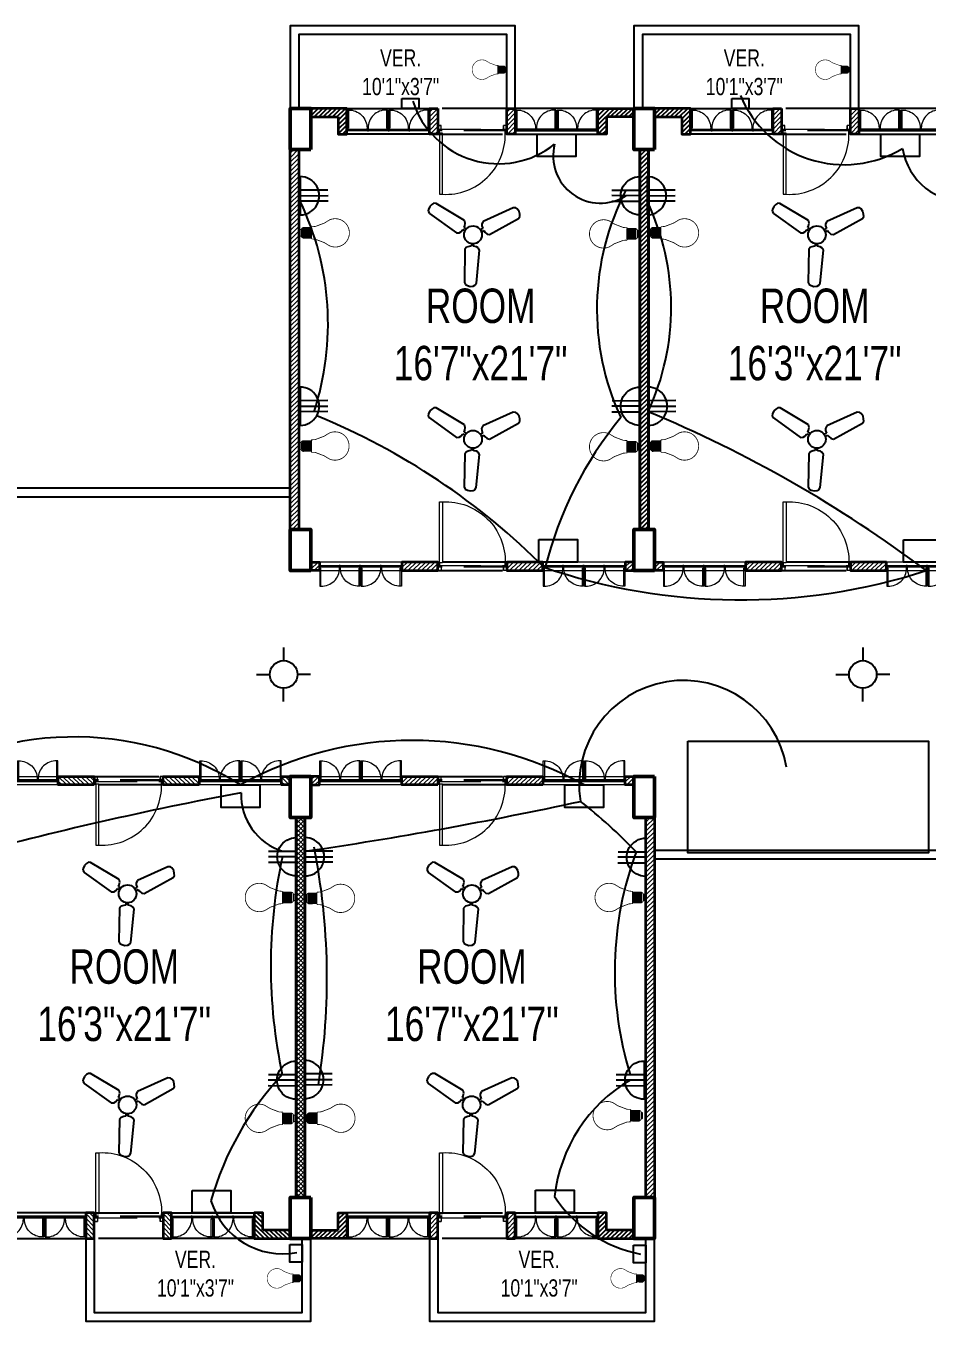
# Model space of a CAD drawing. Extents: x 9 to 3908, y 55 to 2108.
# Drawn here: x 1594 to 2119, y 327 to 1081 of the extents above; entities that cross this region are included whole.
import ezdxf

# ---------------------------------------------------------------- set-up
doc = ezdxf.new("R2010")
doc.units = 0
doc.header["$LTSCALE"] = 10
doc.linetypes.add('DASHED2', pattern=[0.375, 0.25, -0.125])
for name, color, linetype, lineweight in [('A-TEXT', 7, 'Continuous', 5), ('ar-DOOR-WOOD', 44, 'Continuous', 0), ('Main Wall', 250, 'Continuous', 13), ('WALL_SEC_', 170, 'Continuous', 25)]:
    doc.layers.add(name, color=color, linetype=linetype, lineweight=lineweight)
doc.layers.add('conduit', color=160, linetype='Continuous')
doc.layers.add('e conduit sdb to swicth', color=160, linetype='Continuous')
doc.layers.add('hatch brick', color=32, linetype='Continuous', lineweight=0, transparency=0.4)
doc.styles.add('SIMPLE', font='romantic.ttf')
pattern_1 = [(45, (0, 0), (-1.3258252147, 1.3258252147), [])]
pattern_2 = [(45, (-53844.1407, -18314.9633), (-1.325825215, 1.325825215), [])]
pattern_3 = [(45, (-1496542.002, -132201.2452), (-1.3258252147, 1.3258252147), [])]

# ---------------------------------------------------------------- blocks, each defined once
blk = doc.blocks.new('DOOR_45')
at = {"layer": 'ar-DOOR-WOOD'}
for p, q in [((-11008.75, 15426.44), (-11008.75, 15424.44)), ((-10968.75, 15426.44), (-11008.75, 15426.44)), ((-10968.75, 15427.44), (-10963.75, 15427.44)), ((-10968.75, 15427.44), (-10968.75, 15426.44)), ((-10968.75, 15424.44), (-10968.75, 15426.44)), ((-10968.75, 15426.44), (-10966.75, 15426.44)), ((-10966.75, 15426.44), (-10966.75, 15425.44)), ((-10966.75, 15425.44), (-10963.75, 15425.44)), ((-10963.75, 15427.44), (-10963.75, 15425.44)), ((-11008.75, 15424.44), (-10968.75, 15424.44)), ((-10968.75, 15382.44), (-10968.75, 15383.44)), ((-10968.75, 15383.44), (-10966.75, 15383.44)), ((-10968.75, 15382.44), (-10963.75, 15382.44)), ((-10966.75, 15384.44), (-10963.75, 15384.44)), ((-10966.75, 15383.44), (-10966.75, 15384.44)), ((-10963.75, 15382.44), (-10963.75, 15384.44))]:
    blk.add_line(p, q, dxfattribs=at)
for points in [[(-10968.75, 15426.44), (-11008.75, 15426.44), (-11008.75, 15424.44), (-10968.75, 15424.44)], [(-10963.75, 15427.44), (-10968.75, 15427.44), (-10968.75, 15426.44), (-10966.75, 15426.44), (-10966.75, 15425.44), (-10963.75, 15425.44)], [(-10968.75, 15383.44), (-10968.75, 15382.44), (-10963.75, 15382.44), (-10963.75, 15384.44), (-10966.75, 15384.44), (-10966.75, 15383.44)]]:
    blk.add_lwpolyline(points, close=True, dxfattribs=at)
blk.add_arc((-10969.89, 15422.35), 38.92, 176.90834, 271.67702, dxfattribs=at)
blk = doc.blocks.new('DOOR_40')
at = {"layer": 'ar-DOOR-WOOD'}
for p, q in [((-11029.1, 15421.4), (-11064.1, 15421.4)), ((-11064.1, 15421.4), (-11064.1, 15419.4)), ((-11064.1, 15419.4), (-11029.1, 15419.4)), ((-11029.1, 15422.4), (-11024.1, 15422.4)), ((-11029.1, 15422.4), (-11029.1, 15421.4)), ((-11029.1, 15419.4), (-11029.1, 15421.4)), ((-11029.1, 15421.4), (-11027.1, 15421.4)), ((-11027.1, 15421.4), (-11027.1, 15420.4)), ((-11027.1, 15420.4), (-11024.1, 15420.4)), ((-11024.1, 15422.4), (-11024.1, 15420.4)), ((-11029.1, 15383.4), (-11027.1, 15383.4)), ((-11029.1, 15382.4), (-11029.1, 15383.4)), ((-11029.1, 15382.4), (-11024.1, 15382.4)), ((-11027.1, 15383.4), (-11027.1, 15384.4)), ((-11027.1, 15384.4), (-11024.1, 15384.4)), ((-11024.1, 15382.4), (-11024.1, 15384.4))]:
    blk.add_line(p, q, dxfattribs=at)
blk.add_arc((-11029.4, 15418.2), 34.8, 178.03, 270.3561, dxfattribs=at)
blk = doc.blocks.new('room 1')
h = blk.add_hatch()
h.set_pattern_fill('ANSI31', color=256, scale=15)
h.set_pattern_definition(pattern_1)
h.paths.add_polyline_path([(1498318.01, 133229.01), (1498318.01, 133219.01), (1498323.01, 133219.01), (1498323.01, 133234.01), (1498302.01, 133234.01), (1498302.01, 133229.01), (1498302.01, 133229.01)])
h = blk.add_hatch()
h.set_pattern_fill('ANSI31', color=256, scale=15)
h.set_pattern_definition(pattern_1)
h.paths.add_polyline_path([(1498474.01, 133229.01), (1498474.01, 133219.01), (1498469.01, 133219.01), (1498469.01, 133234.01), (1498490.01, 133234.01), (1498490.01, 133229.01), (1498490.01, 133229.01)])
at = {"layer": 'hatch brick'}
h = blk.add_hatch(dxfattribs=at)
h.set_pattern_fill('ANSI31', color=256, scale=15)
h.set_pattern_definition([(45, (69, 2), (-1.3258252147, 1.3258252147), [])])
h.paths.add_polyline_path([(1498376.01, 133234.01), (1498376.01, 133219.01), (1498376.01, 133219.01), (1498371.01, 133219.01), (1498371.01, 133234.01)])
h = blk.add_hatch(dxfattribs=at)
h.set_pattern_fill('ANSI31', color=256, scale=15)
h.set_pattern_definition([(45, (114, 2), (-1.3258252147, 1.3258252147), [])])
h.paths.add_polyline_path([(1498421.01, 133234.01), (1498421.01, 133219.01), (1498421.01, 133219.01), (1498416.01, 133219.01), (1498416.01, 133234.01)])
h = blk.add_hatch(dxfattribs=at)
h.set_pattern_fill('ANSI31', color=256, scale=15)
h.set_pattern_definition(pattern_1)
h.paths.add_polyline_path([(1498298.51, 132989.01), (1498293.51, 132989.01), (1498293.51, 133210.01), (1498298.51, 133210.01)])
h = blk.add_hatch(dxfattribs=at)
h.set_pattern_fill('ANSI31', color=256, scale=15)
h.set_pattern_definition(pattern_1)
h.paths.add_polyline_path([(1498493.51, 132989.01), (1498498.51, 132989.01), (1498498.51, 133210.01), (1498493.51, 133210.01)])
h = blk.add_hatch(dxfattribs=at)
h.set_pattern_fill('ANSI31', color=256, scale=15)
h.set_pattern_definition([(45, (-14.5, 0), (-1.3258252147, 1.3258252147), [])])
h.paths.add_polyline_path([(1498302.01, 132970.01), (1498307.01, 132970.01), (1498307.01, 132965.01), (1498302.01, 132965.01)])
h = blk.add_hatch(dxfattribs=at)
h.set_pattern_fill('ANSI31', color=256, scale=15)
h.set_pattern_definition([(45, (-5, -252), (-1.3258252147, 1.3258252147), [])])
h.paths.add_polyline_path([(1498376.01, 132970.01), (1498355.01, 132970.01), (1498355.01, 132965.01), (1498376.01, 132965.01)])
h = blk.add_hatch(dxfattribs=at)
h.set_pattern_fill('ANSI31', color=256, scale=15)
h.set_pattern_definition([(45, (1.2113, 4e-09), (-1.3258252147, 1.3258252147), [])])
h.paths.add_polyline_path([(1498437.01, 132970.01), (1498416.01, 132970.01), (1498416.01, 132965.01), (1498437.01, 132965.01)])
h = blk.add_hatch(dxfattribs=at)
h.set_pattern_fill('ANSI31', color=256, scale=15)
h.set_pattern_definition(pattern_1)
h.paths.add_polyline_path([(1498490.01, 132970.01), (1498485.01, 132970.01), (1498485.01, 132965.01), (1498490.01, 132965.01)])
for points in [[(1498323.01, 133234.01), (1498371.01, 133234.01), (1498371.01, 133219.01), (1498323.01, 133219.01)], [(1498469.01, 133234.01), (1498421.01, 133234.01), (1498421.01, 133219.01), (1498469.01, 133219.01)]]:
    blk.add_lwpolyline(points, close=True)
at = {"linetype": 'DASHED2', "ltscale": 15}
for points in [[(1498376.01, 133219.01), (1498416.01, 133219.01), (1498416.01, 133234.01), (1498376.01, 133234.01)], [(1498376.01, 132965.01), (1498416.01, 132965.01), (1498416.01, 132970.01), (1498376.01, 132970.01)]]:
    blk.add_lwpolyline(points, close=True, dxfattribs=at)
at = {"layer": 'Main Wall', "color": 1, "lineweight": 50}
for points in [[(1498302.01, 133210.01), (1498290.01, 133210.01), (1498290.01, 133234.01), (1498302.01, 133234.01), (1498302.01, 133210.01)], [(1498502.01, 133210.01), (1498490.01, 133210.01), (1498490.01, 133234.01), (1498502.01, 133234.01), (1498502.01, 133210.01)], [(1498302.01, 132965.01), (1498290.01, 132965.01), (1498290.01, 132989.01), (1498302.01, 132989.01), (1498302.01, 132965.01)], [(1498502.01, 132965.01), (1498490.01, 132965.01), (1498490.01, 132989.01), (1498502.01, 132989.01), (1498502.01, 132965.01)]]:
    blk.add_lwpolyline(points, dxfattribs=at)
at = {"layer": 'Main Wall', "lineweight": 35}
for points in [[(1498318.01, 133229.01), (1498318.01, 133219.01), (1498323.01, 133219.01), (1498323.01, 133234.01), (1498302.01, 133234.01), (1498302.01, 133229.01), (1498302.01, 133229.01), (1498302.01, 133229.01), (1498318.01, 133229.01)], [(1498474.01, 133229.01), (1498474.01, 133219.01), (1498469.01, 133219.01), (1498469.01, 133234.01), (1498490.01, 133234.01), (1498490.01, 133229.01), (1498490.01, 133229.01), (1498490.01, 133229.01), (1498474.01, 133229.01)], [(1498376.01, 132970.01), (1498376.01, 132970.01), (1498355.01, 132970.01), (1498355.01, 132965.01), (1498376.01, 132965.01), (1498376.01, 132970.01)]]:
    blk.add_lwpolyline(points, dxfattribs=at)
for points in [[(1498376.01, 133234.01), (1498376.01, 133219.01), (1498376.01, 133219.01), (1498376.01, 133219.01), (1498371.01, 133219.01), (1498371.01, 133234.01)], [(1498421.01, 133234.01), (1498421.01, 133219.01), (1498421.01, 133219.01), (1498421.01, 133219.01), (1498416.01, 133219.01), (1498416.01, 133234.01)], [(1498298.51, 132989.01), (1498293.51, 132989.01), (1498293.51, 133210.01), (1498298.51, 133210.01)], [(1498493.51, 132989.01), (1498498.51, 132989.01), (1498498.51, 133210.01), (1498493.51, 133210.01)], [(1498302.01, 132970.01), (1498307.01, 132970.01), (1498307.01, 132965.01), (1498302.01, 132965.01)], [(1498437.01, 132970.01), (1498416.01, 132970.01), (1498416.01, 132965.01), (1498437.01, 132965.01)], [(1498490.01, 132970.01), (1498485.01, 132970.01), (1498485.01, 132965.01), (1498490.01, 132965.01)]]:
    blk.add_lwpolyline(points, close=True, dxfattribs=at)
at = {"layer": 'Main Wall', "color": 150}
for points in [[(1498371.01, 133221.01), (1498323.61, 133221.01), (1498323.61, 133222.01), (1498371.01, 133222.01)], [(1498371.01, 133221.01), (1498323.61, 133221.01), (1498323.61, 133221.51), (1498371.01, 133221.51)], [(1498421.01, 133221.01), (1498468.41, 133221.01), (1498468.41, 133222.01), (1498421.01, 133222.01)], [(1498421.01, 133221.01), (1498468.41, 133221.01), (1498468.41, 133221.51), (1498421.01, 133221.51)], [(1498307.01, 132968.01), (1498354.41, 132968.01), (1498354.41, 132967.01), (1498307.01, 132967.01)], [(1498307.01, 132968.01), (1498354.41, 132968.01), (1498354.41, 132967.51), (1498307.01, 132967.51)], [(1498437.61, 132968.01), (1498484.41, 132968.01), (1498484.41, 132967.01), (1498437.61, 132967.01)], [(1498437.61, 132968.01), (1498484.41, 132968.01), (1498484.41, 132967.51), (1498437.61, 132967.51)]]:
    blk.add_lwpolyline(points, close=True, dxfattribs=at)
at = {"layer": 'Main Wall', "color": 150, "linetype": 'DASHED2', "ltscale": 10}
for points in [[(1498376.01, 133222.01), (1498416.01, 133222.01), (1498416.01, 133221.01), (1498376.01, 133221.01)], [(1498376.01, 133222.01), (1498416.01, 133222.01), (1498416.01, 133221.51), (1498376.01, 133221.51)], [(1498376.01, 132968.01), (1498416.01, 132968.01), (1498416.01, 132967.01), (1498376.01, 132967.01)], [(1498376.01, 132968.01), (1498416.01, 132968.01), (1498416.01, 132967.51), (1498376.01, 132967.51)]]:
    blk.add_lwpolyline(points, close=True, dxfattribs=at)
at = {"layer": 'Main Wall'}
for points in [[(1498307.01, 132965.01), (1498355.01, 132965.01), (1498355.01, 132970.01), (1498307.01, 132970.01)], [(1498437.01, 132965.01), (1498485.01, 132965.01), (1498485.01, 132970.01), (1498437.01, 132970.01)]]:
    blk.add_lwpolyline(points, close=True, dxfattribs=at)
at = {"layer": 'Main Wall', "extrusion": (0, 0, -1)}
for name, p, xscale, yscale, zscale, rotation in [('DOOR_40', (-1502949.75, 129913.77), 0.2999999999999545, 0.2999999999999545, -0.2999999999999545, 270), ('DOOR_40', (-1502973.75, 129913.77), 0.2999999999999545, 0.2999999999999545, -0.2999999999999545, 270), ('DOOR_40', (-1493818.28, 129913.77), -0.2999999999999545, 0.2999999999999545, -0.2999999999999545, 90), ('DOOR_40', (-1493842.28, 129913.77), -0.2999999999999545, 0.2999999999999545, -0.2999999999999545, 90), ('DOOR_45', (-1512089.3, 142969.57), -0.8888888888889142, 0.8888888888889142, -0.8888888888889142, 270), ('DOOR_45', (-1512089.3, 123219.46), 0.8888888888889142, 0.8888888888889142, -0.8888888888889142, 270), ('DOOR_40', (-1493704.28, 136275.25), 0.2999999999999545, 0.2999999999999545, -0.2999999999999545, 90), ('DOOR_40', (-1493728.28, 136275.25), 0.2999999999999545, 0.2999999999999545, -0.2999999999999545, 90), ('DOOR_40', (-1493834.28, 136275.25), 0.2999999999999545, 0.2999999999999545, -0.2999999999999545, 90), ('DOOR_40', (-1493858.28, 136275.25), 0.2999999999999545, 0.2999999999999545, -0.2999999999999545, 90)]:
    blk.add_blockref(name, p, dxfattribs=dict(at, xscale=xscale, yscale=yscale, zscale=zscale, rotation=rotation))
at = {"layer": 'Main Wall'}
for p, xscale, yscale, zscale, rotation in [((1493720.28, 129913.77), 0.2999999999999545, 0.2999999999999545, 0.2999999999999545, 270), ((1493744.28, 129913.77), 0.2999999999999545, 0.2999999999999545, 0.2999999999999545, 270), ((1503047.75, 129913.77), -0.2999999999999545, 0.2999999999999545, 0.2999999999999546, 90), ((1503071.75, 129913.77), -0.2999999999999545, 0.2999999999999545, 0.2999999999999546, 90), ((1502933.75, 136275.25), 0.2999999999999546, 0.2999999999999546, 0.2999999999999546, 90), ((1502957.75, 136275.25), 0.2999999999999546, 0.2999999999999546, 0.2999999999999546, 90), ((1503063.75, 136275.25), 0.2999999999999546, 0.2999999999999546, 0.2999999999999546, 90), ((1503087.75, 136275.25), 0.2999999999999546, 0.2999999999999546, 0.2999999999999546, 90)]:
    blk.add_blockref('DOOR_40', p, dxfattribs=dict(at, xscale=xscale, yscale=yscale, zscale=zscale, rotation=rotation))
blk = doc.blocks.new('LED')
for p, q in [((-12.1, -25.6), (11.9, -25.6)), ((-11.6, -7.7), (11.7, -7.7)), ((-11.6, -11), (11.7, -9.6)), ((-11.6, -13.3), (11.7, -11.8)), ((-11.5, -15.5), (11.8, -14.1)), ((-11.3, -17.8), (11.9, -16.3)), ((-11.2, -20), (12.1, -18.6)), ((-11.2, -22.2), (12.1, -20.8)), ((-11.2, -24.5), (12.1, -23.1))]:
    blk.add_line(p, q)
at = {"lineweight": 9}
blk.add_line((7.8, -3.1), (-7.8, -3.1), dxfattribs=at)
for points, const_width in [([(5.3, 0), (5.4, 0), (5.7, 0), (6.1, -0.1), (6.6, -0.3), (7, -0.6), (7.2, -0.9), (7.4, -1.2), (7.5, -1.5), (7.7, -2), (7.7, -2.5), (7.8, -3.1), (7.7, -2.5), (7.7, -2), (7.5, -1.5), (7.4, -1.2), (7.2, -0.9), (7, -0.6), (6.6, -0.3), (6.1, -0.1), (5.7, 0), (5.4, 0), (5.3, 0), (-5.3, 0), (-5.4, 0), (-5.5, 0), (-5.8, 0), (-6.1, -0.1), (-6.4, -0.2), (-6.7, -0.5), (-7, -0.7), (-7.3, -1.1), (-7.6, -1.7), (-7.7, -2.3), (-7.8, -3.1), (-7.8, -3.1), (-7.9, -3.2), (-8.1, -3.2), (-8.3, -3.3), (-8.9, -3.6), (-9.6, -4.1), (-10.3, -4.7), (-11, -5.4), (-11.2, -5.9), (-11.4, -6.4), (-11.6, -7), (-11.6, -7.7), (-12.2, -7.7), (-12.1, -26)], 2), ([(-5.3, 0), (-5.4, 0), (-5.5, 0), (-5.8, 0), (-6.1, -0.1), (-6.4, -0.2), (-6.7, -0.5), (-7, -0.7), (-7.3, -1.1), (-7.6, -1.7), (-7.7, -2.3), (-7.8, -3.1)], 1), ([(-0.1, -111.1), (-0.2, -111.1), (-1, -111.1), (-1.8, -111.1), (-2.6, -111.1), (-3.4, -111), (-4.2, -110.9), (-5, -110.8), (-5.8, -110.6), (-6.6, -110.5), (-7.4, -110.3), (-8.1, -110.1), (-8.9, -109.9), (-9.6, -109.7), (-10.4, -109.5), (-11.1, -109.2), (-11.8, -108.9), (-12.5, -108.7), (-13.2, -108.3), (-13.9, -108), (-14.6, -107.7), (-15.3, -107.3), (-16, -106.9), (-16.6, -106.6), (-17.3, -106.2), (-17.9, -105.7), (-18.5, -105.3), (-19.2, -104.8), (-19.8, -104.4), (-20.4, -103.9), (-20.9, -103.4), (-21.5, -102.9), (-22.1, -102.4), (-22.6, -101.9), (-23.1, -101.3), (-23.7, -100.8), (-24.2, -100.2), (-24.6, -99.6), (-25.1, -99), (-25.6, -98.4), (-26, -97.8), (-26.5, -97.2), (-26.9, -96.5), (-27.3, -95.9), (-27.7, -95.2), (-28.1, -94.6), (-28.4, -93.9), (-28.8, -93.2), (-29.1, -92.5), (-29.4, -91.8), (-29.7, -91.1), (-30, -90.4), (-30.2, -89.6), (-30.5, -88.9), (-30.7, -88.1), (-30.9, -87.4), (-31.1, -86.6), (-31.2, -85.9), (-31.4, -85.1), (-31.5, -84.3), (-31.6, -83.5), (-31.7, -82.7), (-31.8, -81.9), (-31.8, -81.1), (-31.9, -80.3), (-31.9, -79.5), (-31.9, -78.2), (-31.8, -77), (-31.7, -75.8), (-31.5, -74.6), (-31.3, -73.4), (-31.1, -72.2), (-30.8, -71.1), (-30.4, -69.9), (-30, -68.8), (-29.6, -67.7), (-29.2, -66.6), (-22.1, -55), (-14.6, -35.3), (-14.1, -29.7), (-14.1, -27.1), (-12.1, -25.6)], 1.8), ([(-0.1, -111.1), (0, -111.1), (0.8, -111.1), (1.6, -111.1), (2.5, -111.1), (3.3, -111), (4, -110.9), (4.8, -110.8), (5.6, -110.6), (6.4, -110.5), (7.2, -110.3), (7.9, -110.1), (8.7, -109.9), (9.4, -109.7), (10.2, -109.5), (10.9, -109.2), (11.6, -108.9), (12.3, -108.7), (13, -108.3), (13.7, -108), (14.4, -107.7), (15.1, -107.3), (15.8, -106.9), (16.4, -106.6), (17.1, -106.2), (17.7, -105.7), (18.3, -105.3), (19, -104.8), (19.6, -104.4), (20.2, -103.9), (20.7, -103.4), (21.3, -102.9), (21.9, -102.4), (22.4, -101.9), (22.9, -101.3), (23.5, -100.8), (24, -100.2), (24.5, -99.6), (24.9, -99), (25.4, -98.4), (25.8, -97.8), (26.3, -97.2), (26.7, -96.5), (27.1, -95.9), (27.5, -95.2), (27.9, -94.6), (28.2, -93.9), (28.6, -93.2), (28.9, -92.5), (29.2, -91.8), (29.5, -91.1), (29.8, -90.4), (30, -89.6), (30.3, -88.9), (30.5, -88.1), (30.7, -87.4), (30.9, -86.6), (31, -85.9), (31.2, -85.1), (31.3, -84.3), (31.4, -83.5), (31.5, -82.7), (31.6, -81.9), (31.6, -81.1), (31.7, -80.3), (31.7, -79.5), (31.7, -78.2), (31.6, -77), (31.5, -75.8), (31.3, -74.6), (31.1, -73.4), (30.9, -72.2), (30.6, -71.1), (30.2, -69.9), (29.9, -68.8), (29.4, -67.7), (29, -66.6), (21.9, -55), (14.4, -35.3), (13.9, -29.7), (13.9, -27.1), (11.9, -25.6)], 1.8), ([(11.9, -26.1), (11.9, -7.7), (11.7, -7.7), (11.6, -7), (11.4, -6.4), (11.2, -5.9), (11, -5.4), (10.3, -4.7), (9.6, -4.1), (8.9, -3.6), (8.3, -3.3), (7.9, -3.2), (7.8, -3.1), (7.8, -3.1)], 2)]:
    blk.add_lwpolyline(points, dxfattribs=dict(const_width=const_width))
at = {"color": 7, "lineweight": 20}
blk.add_open_spline([(-9.8, -25.6), (-9.8, -25.6), (9.4, -25.6), (9.4, -25.6)], degree=3, dxfattribs=at)
blk = doc.blocks.new('6')
at = {"color": 7}
for p, q in [((3268, -2243), (3260, -2275)), ((3260, -2275), (3351, -2687)), ((3285, -2228), (3268, -2243)), ((3322, -2211), (3285, -2228)), ((3359, -2211), (3322, -2211)), ((3387, -2215), (3359, -2211)), ((3407, -2236), (3387, -2215)), ((3533, -2638), (3407, -2236)), ((3351, -2687), (3378, -2709)), ((3378, -2709), (3403, -2714)), ((3403, -2714), (3440, -2709)), ((3440, -2709), (3450, -2742)), ((3468, -2701), (3489, -2690)), ((3477, -2735), (3468, -2701)), ((3489, -2690), (3518, -2669)), ((3518, -2669), (3533, -2638)), ((3291, -2913), (3005, -3223)), ((3325, -2910), (3291, -2913)), ((3357, -2925), (3325, -2910)), ((3378, -2938), (3357, -2925)), ((3403, -2913), (3378, -2938)), ((3399, -2958), (3423, -2933)), ((3422, -2988), (3399, -2958)), ((3594, -2888), (3628, -2897)), ((3635, -2869), (3601, -2861)), ((3628, -2897), (3627, -2922)), ((3627, -2922), (3631, -2958)), ((3631, -2958), (3650, -2985)), ((3649, -2835), (3635, -2869)), ((3666, -2816), (3649, -2835)), ((3699, -2804), (3666, -2816)), ((4101, -2931), (3699, -2804)), ((4124, -2954), (4101, -2931)), ((4129, -2976), (4124, -2954)), ((3113, -3331), (3424, -3046)), ((3429, -3011), (3422, -2988)), ((3424, -3046), (3429, -3011)), ((3650, -2985), (4061, -3078)), ((4061, -3078), (4089, -3071)), ((4089, -3071), (4107, -3048)), ((4107, -3048), (4125, -3016)), ((4125, -3016), (4129, -2976)), ((3005, -3223), (2997, -3251)), ((2997, -3251), (3008, -3278)), ((3008, -3278), (3026, -3309)), ((3026, -3309), (3059, -3333)), ((3059, -3333), (3081, -3340)), ((3081, -3340), (3113, -3331))]:
    blk.add_line(p, q, dxfattribs=at)
blk.add_circle((3491, -2846), 113, dxfattribs=at)
blk = doc.blocks.new('3 pin')
at = {"layer": 'WALL_SEC_', "color": 3, "lineweight": 25}
for p, q in [((10035.5, 6358.5), (10035.5, 6351.5)), ((10045.69, 6353.52), (10035.5, 6353.52)), ((10035.5, 6351.5), (10035.5, 6344.5)), ((10035.5, 6351.5), (10045.69, 6351.5)), ((10045.69, 6349.48), (10035.5, 6349.48))]:
    blk.add_line(p, q, dxfattribs=at)
blk.add_arc((10035.5, 6351.5), 7, 270, 90, dxfattribs=at)

msp = doc.modelspace()

# ---------------------------------------------------------------- hatches: boundary and pattern name
h = msp.add_hatch()
h.set_pattern_fill('ANSI31', color=256, scale=15)
h.set_pattern_definition(pattern_3)
h.paths.add_polyline_path([(1776.011, 1027.768), (1776.011, 1017.768), (1781.011, 1017.768), (1781.011, 1032.768), (1760.011, 1032.768), (1760.011, 1027.768), (1760.011, 1027.768)])
h = msp.add_hatch()
h.set_pattern_fill('ANSI31', color=256, scale=15)
h.set_pattern_definition(pattern_3)
h.paths.add_polyline_path([(1932.011, 1027.768), (1932.011, 1017.768), (1927.011, 1017.768), (1927.011, 1032.768), (1948.011, 1032.768), (1948.011, 1027.768), (1948.011, 1027.768)])
h = msp.add_hatch()
h.set_pattern_fill('ANSI31', color=256, scale=15)
h.set_pattern_definition(pattern_2)
h.paths.add_polyline_path([(1776.011, 380.018), (1776.011, 390.018), (1781.011, 390.018), (1781.011, 375.018), (1760.011, 375.018), (1760.011, 380.018), (1760.011, 380.018)])
h = msp.add_hatch()
h.set_pattern_fill('ANSI31', color=256, scale=15)
h.set_pattern_definition(pattern_2)
h.paths.add_polyline_path([(1932.011, 380.018), (1932.011, 390.018), (1927.011, 390.018), (1927.011, 375.018), (1948.011, 375.018), (1948.011, 380.018), (1948.011, 380.018)])
at = {"layer": 'hatch brick'}
h = msp.add_hatch(dxfattribs=at)
h.set_pattern_fill('ANSI31', color=256, scale=15)
h.set_pattern_definition([(45, (-1496473.002, -132199.2452), (-1.3258252147, 1.3258252147), [])])
h.paths.add_polyline_path([(1834.011, 1032.768), (1834.011, 1017.768), (1834.011, 1017.768), (1829.011, 1017.768), (1829.011, 1032.768)])
h = msp.add_hatch(dxfattribs=at)
h.set_pattern_fill('ANSI31', color=256, scale=15)
h.set_pattern_definition([(45, (-1496428.002, -132199.2452), (-1.3258252147, 1.3258252147), [])])
h.paths.add_polyline_path([(1879.011, 1032.768), (1879.011, 1017.768), (1879.011, 1017.768), (1874.011, 1017.768), (1874.011, 1032.768)])
h = msp.add_hatch(dxfattribs=at)
h.set_pattern_fill('ANSI31', color=256, scale=15)
h.set_pattern_definition([(45, (-1496545.502, -132201.2452), (-1.3258252147, 1.3258252147), [])])
h.paths.add_polyline_path([(1753.011, 787.768), (1748.011, 787.768), (1748.011, 1008.768), (1753.011, 1008.768)])
h = msp.add_hatch(dxfattribs=at)
h.set_pattern_fill('ANSI31', color=256, scale=15)
h.set_pattern_definition(pattern_3)
h.paths.add_polyline_path([(1951.511, 787.768), (1956.511, 787.768), (1956.511, 1008.768), (1951.511, 1008.768)])
h = msp.add_hatch(dxfattribs=at)
h.set_pattern_fill('ANSI31', color=256, scale=15)
h.set_pattern_definition([(45, (-1496556.502, -132201.2452), (-1.3258252147, 1.3258252147), [])])
h.paths.add_polyline_path([(1760.011, 768.768), (1765.011, 768.768), (1765.011, 763.768), (1760.011, 763.768)])
h = msp.add_hatch(dxfattribs=at)
h.set_pattern_fill('ANSI31', color=256, scale=15)
h.set_pattern_definition([(45, (-1496547.002, -132453.2452), (-1.3258252147, 1.3258252147), [])])
h.paths.add_polyline_path([(1834.011, 768.768), (1813.011, 768.768), (1813.011, 763.768), (1834.011, 763.768)])
h = msp.add_hatch(dxfattribs=at)
h.set_pattern_fill('ANSI31', color=256, scale=15)
h.set_pattern_definition([(45, (-1496540.7908, -132201.2452), (-1.3258252147, 1.3258252147), [])])
h.paths.add_polyline_path([(1895.011, 768.768), (1874.011, 768.768), (1874.011, 763.768), (1895.011, 763.768)])
h = msp.add_hatch(dxfattribs=at)
h.set_pattern_fill('ANSI31', color=256, scale=15)
h.set_pattern_definition(pattern_3)
h.paths.add_polyline_path([(1948.011, 768.768), (1943.011, 768.768), (1943.011, 763.768), (1948.011, 763.768)])
h = msp.add_hatch(dxfattribs=at)
h.set_pattern_fill('ANSI31', color=256, scale=15)
h.set_pattern_definition([(45, (-53858.6407, -18314.9633), (-1.325825215, 1.325825215), [])])
h.paths.add_polyline_path([(1760.011, 639.018), (1765.011, 639.018), (1765.011, 644.018), (1760.011, 644.018)])
h = msp.add_hatch(dxfattribs=at)
h.set_pattern_fill('ANSI31', color=256, scale=15)
h.set_pattern_definition([(45, (-53849.1407, -18566.9633), (-1.325825215, 1.325825215), [])])
h.paths.add_polyline_path([(1834.011, 639.018), (1813.011, 639.018), (1813.011, 644.018), (1834.011, 644.018)])
h = msp.add_hatch(dxfattribs=at)
h.set_pattern_fill('ANSI31', color=256, scale=15)
h.set_pattern_definition([(45, (-53842.9294, -18314.9633), (-1.325825215, 1.325825215), [])])
h.paths.add_polyline_path([(1895.011, 639.018), (1874.011, 639.018), (1874.011, 644.018), (1895.011, 644.018)])
h = msp.add_hatch(dxfattribs=at)
h.set_pattern_fill('ANSI31', color=256, scale=15)
h.set_pattern_definition(pattern_2)
h.paths.add_polyline_path([(1948.011, 639.018), (1943.011, 639.018), (1943.011, 644.018), (1948.011, 644.018)])
h = msp.add_hatch(dxfattribs=at)
h.set_pattern_fill('ANSI31', color=256, scale=15)
h.set_pattern_definition(pattern_2)
h.paths.add_polyline_path([(1756.511, 620.018), (1751.511, 620.018), (1751.511, 399.018), (1756.511, 399.018)])
h = msp.add_hatch(dxfattribs=at)
h.set_pattern_fill('ANSI31', color=256, scale=15)
h.set_pattern_definition([(45, (-53840.6407, -18314.9633), (-1.325825215, 1.325825215), [])])
h.paths.add_polyline_path([(1955.011, 620.018), (1960.011, 620.018), (1960.011, 399.018), (1955.011, 399.018)])
h = msp.add_hatch(dxfattribs=at)
h.set_pattern_fill('ANSI31', color=256, scale=15)
h.set_pattern_definition([(45, (-53775.1407, -18312.9633), (-1.325825215, 1.325825215), [])])
h.paths.add_polyline_path([(1834.011, 375.018), (1834.011, 390.018), (1834.011, 390.018), (1829.011, 390.018), (1829.011, 375.018)])
h = msp.add_hatch(dxfattribs=at)
h.set_pattern_fill('ANSI31', color=256, scale=15)
h.set_pattern_definition([(45, (-53730.1407, -18312.9633), (-1.325825215, 1.325825215), [])])
h.paths.add_polyline_path([(1879.011, 375.018), (1879.011, 390.018), (1879.011, 390.018), (1874.011, 390.018), (1874.011, 375.018)])

# ---------------------------------------------------------------- linework, layer by layer
at = {"color": 30, "true_color": 0xf8991e}
for p, q in [((1744.198, 719.055), (1744.198, 711.368)), ((2081.284, 719.055), (2081.284, 711.368)), ((1728.476, 703.334), (1736.164, 703.334)), ((1759.919, 703.334), (1752.232, 703.334)), ((2065.563, 703.334), (2073.25, 703.334)), ((2097.006, 703.334), (2089.318, 703.334)), ((1744.198, 687.613), (1744.198, 695.3)), ((2081.284, 687.613), (2081.284, 695.3))]:
    msp.add_line(p, q, dxfattribs=at)
for points in [[(1879.011, 1032.768), (1879.011, 1080.768), (1748.011, 1080.768), (1748.011, 1032.768)], [(2079.011, 1032.768), (2079.011, 1080.768), (1948.011, 1080.768), (1948.011, 1032.768)], [(1874.011, 1032.768), (1874.011, 1075.768), (1753.011, 1075.768), (1753.011, 1032.768)], [(2074.011, 1032.768), (2074.011, 1075.768), (1953.011, 1075.768), (1953.011, 1032.768)], [(1629.011, 375.018), (1629.011, 327.018), (1760.011, 327.018), (1760.011, 375.018)], [(1634.011, 375.018), (1634.011, 332.018), (1755.011, 332.018), (1755.011, 375.018)], [(1829.011, 375.018), (1829.011, 327.018), (1960.011, 327.018), (1960.011, 375.018)], [(1834.011, 375.018), (1834.011, 332.018), (1955.011, 332.018), (1955.011, 375.018)]]:
    msp.add_lwpolyline(points)
for points in [[(1781.011, 1032.768), (1829.011, 1032.768), (1829.011, 1017.768), (1781.011, 1017.768)], [(1927.011, 1032.768), (1879.011, 1032.768), (1879.011, 1017.768), (1927.011, 1017.768)], [(1360.011, 806.768), (1748.011, 806.768), (1748.011, 811.768), (1360.011, 811.768)], [(1960.011, 595.955), (2148.011, 595.955), (2148.011, 600.955), (1960.011, 600.955)], [(1781.011, 375.018), (1829.011, 375.018), (1829.011, 390.018), (1781.011, 390.018)], [(1927.011, 375.018), (1879.011, 375.018), (1879.011, 390.018), (1927.011, 390.018)]]:
    msp.add_lwpolyline(points, close=True)
at = {"color": 116, "true_color": 0x136734}
for points in [[(1812.987, 1038.513), (1822.946, 1038.513), (1822.946, 1032.768), (1812.987, 1032.768)], [(2005.011, 1038.513), (2014.97, 1038.513), (2014.97, 1032.768), (2005.011, 1032.768)], [(1891.758, 1017.768), (1914.265, 1017.768), (1914.265, 1004.684), (1891.758, 1004.684)], [(2091.758, 1017.768), (2114.265, 1017.768), (2114.265, 1004.684), (2091.758, 1004.684)], [(1892.657, 781.812), (1915.164, 781.812), (1915.164, 768.729), (1892.657, 768.729)], [(2104.884, 781.724), (2127.391, 781.724), (2127.391, 768.641), (2104.884, 768.641)], [(1707.758, 639.018), (1730.265, 639.018), (1730.265, 625.934), (1707.758, 625.934)], [(1907.758, 639.018), (1930.265, 639.018), (1930.265, 625.934), (1907.758, 625.934)], [(1690.934, 403.025), (1713.442, 403.025), (1713.442, 389.942), (1690.934, 389.942)], [(1890.72, 403.25), (1913.227, 403.25), (1913.227, 390.166), (1890.72, 390.166)], [(1747.772, 371.529), (1755.004, 371.529), (1755.004, 361.328), (1747.772, 361.328)], [(1947.801, 371.146), (1955.033, 371.146), (1955.033, 360.945), (1947.801, 360.945)]]:
    msp.add_lwpolyline(points, close=True, dxfattribs=at)
at = {"linetype": 'DASHED2', "ltscale": 15}
for points in [[(1834.011, 1017.768), (1874.011, 1017.768), (1874.011, 1032.768), (1834.011, 1032.768)], [(1834.011, 763.768), (1874.011, 763.768), (1874.011, 768.768), (1834.011, 768.768)], [(1834.011, 644.018), (1874.011, 644.018), (1874.011, 639.018), (1834.011, 639.018)], [(1834.011, 390.018), (1874.011, 390.018), (1874.011, 375.018), (1834.011, 375.018)]]:
    msp.add_lwpolyline(points, close=True, dxfattribs=at)
at = {"color": 30, "true_color": 0xf8991e}
for centre in [(1744.198, 703.334), (2081.284, 703.334)]:
    msp.add_circle(centre, 8.034, dxfattribs=at)
at = {"layer": 'conduit', "color": 114, "true_color": 0x139b48}
for centre, radius, start, end in [((2070.459, 1065.456), 65.479, 202.559915, 301.213447), ((1869.259, 1052.89), 52.351, 197.720889, 308.562314), ((1928.559, 1005.132), 27.525, 165.647897, 302.604747), ((2140.28, 1014.899), 36.298, 188.625245, 274.898772), ((2076.613, 915.927), 150.126, 152.5397, 204.834597), ((1605.417, 907.404), 164.62, 341.901903, 25.666409), ((1826.339, 916.92), 143.405, 334.965712, 25.521186), ((1611.201, 481.948), 401.868, 44.817074, 67.742088), ((2115.43, 709.89), 226.032, 140.758887, 165.835073), ((1673.362, 173.229), 739.282, 53.015676, 67.500064), ((2009.864, 1098.832), 352.116, 251.066212, 287.90378), ((1976.963, 639.033), 60.829, 9.865807, 189.058837), ((1622.444, 486.259), 180.722, 57.700819, 124.912847), ((1819.011, 459.377), 205.599, 60.896789, 119.103211), ((2102.597, -1421.392), 2091.257, 100.558617, 105.128415), ((1754.086, 633.52), 34.706, 178.455517, 252.211174), ((1416.631, 2935.764), 2359.942, 278.283974, 282.238446), ((1724.056, 382.801), 313.088, 43.968403, 51.981333), ((2038.281, 533.717), 301.58, 167.836184, 192.10619), ((1379.914, 526.696), 389.489, 350.800465, 11.269481), ((2138.246, 530.197), 201.398, 159.670522, 197.251762), ((1873.808, 348.347), 178.655, 136.877667, 164.211968), ((1990.935, 389.846), 89.559, 120.190729, 173.840682), ((1743.623, 409.84), 43.675, 197.158374, 280.914113), ((1966.409, 441.891), 77.222, 213.334632, 259.164539)]:
    msp.add_arc(centre, radius, start, end, dxfattribs=at)
at = {"layer": 'e conduit sdb to swicth', "color": 6}
msp.add_lwpolyline([(1979.393, 664.455), (2119.393, 664.455), (2119.393, 599.455), (1979.393, 599.455)], close=True, dxfattribs=at)
at = {"layer": 'Main Wall', "color": 1, "lineweight": 50}
for points in [[(1760.011, 1008.768), (1748.011, 1008.768), (1748.011, 1032.768), (1760.011, 1032.768), (1760.011, 1008.768)], [(1960.011, 1008.768), (1948.011, 1008.768), (1948.011, 1032.768), (1960.011, 1032.768), (1960.011, 1008.768)], [(1760.011, 763.768), (1748.011, 763.768), (1748.011, 787.768), (1760.011, 787.768), (1760.011, 763.768)], [(1960.011, 763.768), (1948.011, 763.768), (1948.011, 787.768), (1960.011, 787.768), (1960.011, 763.768)], [(1760.011, 644.018), (1748.011, 644.018), (1748.011, 620.018), (1760.011, 620.018), (1760.011, 644.018)], [(1960.011, 644.018), (1948.011, 644.018), (1948.011, 620.018), (1960.011, 620.018), (1960.011, 644.018)], [(1760.011, 399.018), (1748.011, 399.018), (1748.011, 375.018), (1760.011, 375.018), (1760.011, 399.018)], [(1960.011, 399.018), (1948.011, 399.018), (1948.011, 375.018), (1960.011, 375.018), (1960.011, 399.018)]]:
    msp.add_lwpolyline(points, dxfattribs=at)
at = {"layer": 'Main Wall', "lineweight": 35}
for points in [[(1776.011, 1027.768), (1776.011, 1017.768), (1781.011, 1017.768), (1781.011, 1032.768), (1760.011, 1032.768), (1760.011, 1027.768), (1760.011, 1027.768), (1760.011, 1027.768), (1776.011, 1027.768)], [(1932.011, 1027.768), (1932.011, 1017.768), (1927.011, 1017.768), (1927.011, 1032.768), (1948.011, 1032.768), (1948.011, 1027.768), (1948.011, 1027.768), (1948.011, 1027.768), (1932.011, 1027.768)], [(1834.011, 768.768), (1834.011, 768.768), (1813.011, 768.768), (1813.011, 763.768), (1834.011, 763.768), (1834.011, 768.768)], [(1834.011, 639.018), (1834.011, 639.018), (1813.011, 639.018), (1813.011, 644.018), (1834.011, 644.018), (1834.011, 639.018)], [(1776.011, 380.018), (1776.011, 390.018), (1781.011, 390.018), (1781.011, 375.018), (1760.011, 375.018), (1760.011, 380.018), (1760.011, 380.018), (1760.011, 380.018), (1776.011, 380.018)], [(1932.011, 380.018), (1932.011, 390.018), (1927.011, 390.018), (1927.011, 375.018), (1948.011, 375.018), (1948.011, 380.018), (1948.011, 380.018), (1948.011, 380.018), (1932.011, 380.018)]]:
    msp.add_lwpolyline(points, dxfattribs=at)
for points in [[(1834.011, 1032.768), (1834.011, 1017.768), (1834.011, 1017.768), (1834.011, 1017.768), (1829.011, 1017.768), (1829.011, 1032.768)], [(1879.011, 1032.768), (1879.011, 1017.768), (1879.011, 1017.768), (1879.011, 1017.768), (1874.011, 1017.768), (1874.011, 1032.768)], [(1753.011, 787.768), (1748.011, 787.768), (1748.011, 1008.768), (1753.011, 1008.768)], [(1951.511, 787.768), (1956.511, 787.768), (1956.511, 1008.768), (1951.511, 1008.768)], [(1760.011, 768.768), (1765.011, 768.768), (1765.011, 763.768), (1760.011, 763.768)], [(1895.011, 768.768), (1874.011, 768.768), (1874.011, 763.768), (1895.011, 763.768)], [(1948.011, 768.768), (1943.011, 768.768), (1943.011, 763.768), (1948.011, 763.768)], [(1760.011, 639.018), (1765.011, 639.018), (1765.011, 644.018), (1760.011, 644.018)], [(1895.011, 639.018), (1874.011, 639.018), (1874.011, 644.018), (1895.011, 644.018)], [(1948.011, 639.018), (1943.011, 639.018), (1943.011, 644.018), (1948.011, 644.018)], [(1756.511, 620.018), (1751.511, 620.018), (1751.511, 399.018), (1756.511, 399.018)], [(1955.011, 620.018), (1960.011, 620.018), (1960.011, 399.018), (1955.011, 399.018)], [(1834.011, 375.018), (1834.011, 390.018), (1834.011, 390.018), (1834.011, 390.018), (1829.011, 390.018), (1829.011, 375.018)], [(1879.011, 375.018), (1879.011, 390.018), (1879.011, 390.018), (1879.011, 390.018), (1874.011, 390.018), (1874.011, 375.018)]]:
    msp.add_lwpolyline(points, close=True, dxfattribs=at)
at = {"layer": 'Main Wall', "color": 150}
for points in [[(1829.011, 1019.768), (1781.611, 1019.768), (1781.611, 1020.768), (1829.011, 1020.768)], [(1829.011, 1019.768), (1781.611, 1019.768), (1781.611, 1020.268), (1829.011, 1020.268)], [(1879.011, 1019.768), (1926.411, 1019.768), (1926.411, 1020.768), (1879.011, 1020.768)], [(1879.011, 1019.768), (1926.411, 1019.768), (1926.411, 1020.268), (1879.011, 1020.268)], [(1765.011, 766.768), (1812.411, 766.768), (1812.411, 765.768), (1765.011, 765.768)], [(1765.011, 766.768), (1812.411, 766.768), (1812.411, 766.268), (1765.011, 766.268)], [(1895.611, 766.768), (1942.411, 766.768), (1942.411, 765.768), (1895.611, 765.768)], [(1895.611, 766.768), (1942.411, 766.768), (1942.411, 766.268), (1895.611, 766.268)], [(1765.011, 641.018), (1812.411, 641.018), (1812.411, 642.018), (1765.011, 642.018)], [(1765.011, 641.018), (1812.411, 641.018), (1812.411, 641.518), (1765.011, 641.518)], [(1895.611, 641.018), (1942.411, 641.018), (1942.411, 642.018), (1895.611, 642.018)], [(1895.611, 641.018), (1942.411, 641.018), (1942.411, 641.518), (1895.611, 641.518)], [(1829.011, 388.018), (1781.611, 388.018), (1781.611, 387.018), (1829.011, 387.018)], [(1829.011, 388.018), (1781.611, 388.018), (1781.611, 387.518), (1829.011, 387.518)], [(1879.011, 388.018), (1926.411, 388.018), (1926.411, 387.018), (1879.011, 387.018)], [(1879.011, 388.018), (1926.411, 388.018), (1926.411, 387.518), (1879.011, 387.518)]]:
    msp.add_lwpolyline(points, close=True, dxfattribs=at)
at = {"layer": 'Main Wall', "color": 150, "linetype": 'DASHED2', "ltscale": 10}
for points in [[(1834.011, 1020.768), (1874.011, 1020.768), (1874.011, 1019.768), (1834.011, 1019.768)], [(1834.011, 1020.768), (1874.011, 1020.768), (1874.011, 1020.268), (1834.011, 1020.268)], [(1834.011, 766.768), (1874.011, 766.768), (1874.011, 765.768), (1834.011, 765.768)], [(1834.011, 766.768), (1874.011, 766.768), (1874.011, 766.268), (1834.011, 766.268)], [(1834.011, 641.018), (1874.011, 641.018), (1874.011, 642.018), (1834.011, 642.018)], [(1834.011, 641.018), (1874.011, 641.018), (1874.011, 641.518), (1834.011, 641.518)], [(1834.011, 387.018), (1874.011, 387.018), (1874.011, 388.018), (1834.011, 388.018)], [(1834.011, 387.018), (1874.011, 387.018), (1874.011, 387.518), (1834.011, 387.518)]]:
    msp.add_lwpolyline(points, close=True, dxfattribs=at)
at = {"layer": 'Main Wall'}
for points in [[(1765.011, 763.768), (1813.011, 763.768), (1813.011, 768.768), (1765.011, 768.768)], [(1895.011, 763.768), (1943.011, 763.768), (1943.011, 768.768), (1895.011, 768.768)], [(1765.011, 644.018), (1813.011, 644.018), (1813.011, 639.018), (1765.011, 639.018)], [(1895.011, 644.018), (1943.011, 644.018), (1943.011, 639.018), (1895.011, 639.018)]]:
    msp.add_lwpolyline(points, close=True, dxfattribs=at)

# ---------------------------------------------------------------- block references
at = {"color": 1}
for p, xscale, yscale, zscale, rotation in [((1873.84, 1055.319), -0.1793349189005943, 0.1793349189005943, 0.1793349189005943, 269.9999999998945), ((2073.58, 1055.319), -0.1793349189005943, 0.1793349189005943, 0.1793349189005943, 269.9999999998945), ((1753.656, 960.353), 0.2590482185936613, 0.2590482185936613, 0.2590482185936613, 90), ((1950.982, 959.742), -0.2590482185936613, 0.2590482185936613, 0.2590482185936613, 270), ((1956.929, 960.353), 0.2590482185936613, 0.2590482185936613, 0.2590482185936613, 90), ((1753.503, 836.311), 0.2590482185936613, 0.2590482185936613, 0.2590482185936613, 90), ((1950.958, 835.867), -0.2590482185936613, 0.2590482185936613, 0.2590482185936613, 270), ((1956.917, 836.311), 0.2590482185936613, 0.2590482185936613, 0.2590482185936613, 90), ((1750.626, 573.57), -0.2590482185936613, 0.2590482185936613, 0.2590482185936613, 270), ((1756.783, 573.061), 0.2590482185936613, 0.2590482185936613, 0.2590482185936613, 90), ((1954.2, 573.57), -0.2590482185936613, 0.2590482185936613, 0.2590482185936613, 270), ((1750.601, 445.034), -0.2590482185936613, 0.2590482185936613, 0.2590482185936613, 269.9999999998945), ((1756.948, 445.085), 0.2590482185936613, 0.2590482185936613, 0.2590482185936613, 90), ((1953.062, 446.606), -0.2590482185936613, 0.2590482185936613, 0.2590482185936613, 269.9999999998945), ((1754.52, 351.876), -0.1793349189005943, 0.1793349189005943, 0.1793349189005943, 269.9999999998945), ((1954.536, 351.876), -0.1793349189005943, 0.1793349189005943, 0.1793349189005943, 269.9999999998945)]:
    msp.add_blockref('LED', p, dxfattribs=dict(at, xscale=xscale, yscale=yscale, zscale=zscale, rotation=rotation))
at = {"extrusion": (0, 0, -1), "xscale": -1, "zscale": -1}
msp.add_blockref('room 1', (1496342.002, -132201.245), dxfattribs=at)
at = {"color": 40, "true_color": 0xf8d731, "xscale": 0.04578869434389712, "yscale": 0.04578869434389712, "zscale": 0.04578869434389712, "rotation": 41.8550425353075}
for p in [(1648.404, 949.598), (1848.532, 949.598), (1648.377, 830.574), (1848.555, 830.574), (1447.377, 566.067), (1647.692, 566.067), (1447.376, 443.234), (1647.581, 443.234)]:
    msp.add_blockref('6', p, dxfattribs=at)
at = {"xscale": -1, "rotation": 180}
msp.add_blockref('room 1', (-1496742.002, 133609.031), dxfattribs=at)
at = {"layer": 'Main Wall', "extrusion": (0, 0, -1)}
for name, p, xscale, yscale, zscale, rotation in [('DOOR_40', (-6407.745, -2287.473), 0.2999999999999545, 0.2999999999999545, -0.2999999999999545, 270), ('DOOR_40', (-6431.745, -2287.473), 0.2999999999999545, 0.2999999999999545, -0.2999999999999545, 270), ('DOOR_40', (-6505.745, -2287.473), 0.2999999999999545, 0.2999999999999545, -0.2999999999999546, 270), ('DOOR_40', (-6529.745, -2287.473), 0.2999999999999545, 0.2999999999999545, -0.2999999999999546, 270), ('DOOR_45', (-15547.296, -8981.788), 0.8888888888889142, 0.8888888888889142, -0.8888888888889142, 270), ('DOOR_40', (2837.722, 4074.008), 0.2999999999999545, 0.2999999999999545, -0.2999999999999545, 90), ('DOOR_40', (2813.722, 4074.008), 0.2999999999999545, 0.2999999999999545, -0.2999999999999545, 90), ('DOOR_40', (2707.722, 4074.008), 0.2999999999999545, 0.2999999999999545, -0.2999999999999545, 90), ('DOOR_40', (2683.722, 4074.008), 0.2999999999999545, 0.2999999999999545, -0.2999999999999545, 90), ('DOOR_40', (-6391.745, -2666.223), 0.2999999999999546, 0.2999999999999546, -0.2999999999999546, 270), ('DOOR_40', (-6415.745, -2666.223), 0.2999999999999546, 0.2999999999999546, -0.2999999999999546, 270), ('DOOR_40', (-6521.745, -2666.223), 0.2999999999999546, 0.2999999999999546, -0.2999999999999546, 270), ('DOOR_40', (-6545.745, -2666.223), 0.2999999999999546, 0.2999999999999546, -0.2999999999999546, 270), ('DOOR_45', (-15547.296, -9360.538), 0.8888888888889142, 0.8888888888889142, -0.8888888888889142, 270), ('DOOR_40', (2821.722, 3695.258), 0.2999999999999545, 0.2999999999999545, -0.2999999999999545, 90), ('DOOR_40', (2797.722, 3695.258), 0.2999999999999545, 0.2999999999999545, -0.2999999999999545, 90), ('DOOR_40', (2723.722, 3695.258), 0.2999999999999545, 0.2999999999999545, -0.2999999999999545, 90), ('DOOR_40', (2699.722, 3695.258), 0.2999999999999545, 0.2999999999999545, -0.2999999999999545, 90)]:
    msp.add_blockref(name, p, dxfattribs=dict(at, xscale=xscale, yscale=yscale, zscale=zscale, rotation=rotation))
at = {"layer": 'Main Wall'}
for name, p, xscale, yscale, zscale, rotation in [('DOOR_40', (-2821.722, -2287.473), 0.2999999999999545, 0.2999999999999545, 0.2999999999999545, 270), ('DOOR_40', (-2797.722, -2287.473), 0.2999999999999545, 0.2999999999999545, 0.2999999999999545, 270), ('DOOR_40', (-2723.722, -2287.473), 0.2999999999999545, 0.2999999999999545, 0.2999999999999545, 270), ('DOOR_40', (-2699.722, -2287.473), 0.2999999999999545, 0.2999999999999545, 0.2999999999999545, 270), ('DOOR_45', (15547.296, 10768.323), 0.8888888888889142, 0.8888888888889142, 0.8888888888889142, 90), ('DOOR_40', (6391.745, 4074.008), 0.2999999999999546, 0.2999999999999546, 0.2999999999999546, 90), ('DOOR_40', (6415.745, 4074.008), 0.2999999999999546, 0.2999999999999546, 0.2999999999999546, 90), ('DOOR_40', (6521.745, 4074.008), 0.2999999999999546, 0.2999999999999546, 0.2999999999999546, 90), ('DOOR_40', (6545.745, 4074.008), 0.2999999999999546, 0.2999999999999546, 0.2999999999999546, 90), ('DOOR_40', (-2837.722, -2666.223), 0.2999999999999545, 0.2999999999999545, 0.2999999999999545, 270), ('DOOR_40', (-2813.722, -2666.223), 0.2999999999999545, 0.2999999999999545, 0.2999999999999545, 270), ('DOOR_40', (-2707.722, -2666.223), 0.2999999999999545, 0.2999999999999545, 0.2999999999999545, 270), ('DOOR_40', (-2683.722, -2666.223), 0.2999999999999545, 0.2999999999999545, 0.2999999999999545, 270), ('DOOR_45', (15547.296, 10389.573), 0.8888888888889142, 0.8888888888889142, 0.8888888888889142, 90), ('DOOR_40', (6407.745, 3695.258), 0.2999999999999545, 0.2999999999999545, 0.2999999999999545, 90), ('DOOR_40', (6431.745, 3695.258), 0.2999999999999545, 0.2999999999999545, 0.2999999999999545, 90), ('DOOR_40', (6505.745, 3695.258), 0.2999999999999545, 0.2999999999999545, 0.2999999999999545, 90), ('DOOR_40', (6529.745, 3695.258), 0.2999999999999545, 0.2999999999999545, 0.2999999999999545, 90)]:
    msp.add_blockref(name, p, dxfattribs=dict(at, xscale=xscale, yscale=yscale, zscale=zscale, rotation=rotation))
at = {"layer": 'WALL_SEC_', "color": 3, "lineweight": 18, "yscale": 1.593189739815701, "zscale": 1.593189739815701}
for p, xscale, rotation in [((-14199.589, -9192.449), 1.593189739815701, 0.1981071203228082), ((17904.883, -9192.449), -1.593189739815701, 359.8018928796772), ((-13997.632, -9192.449), 1.593189739815701, 0.1981071203228082), ((-14199.611, -9314.918), 1.593189739815701, 0.1981071203228082), ((17904.894, -9314.939), -1.593189739815701, 359.8018928796772), ((-13997.111, -9314.918), 1.593189739815701, 0.1981071203228082), ((17704.965, -9577.132), -1.593189739815701, 359.8018928796772), ((-14196.711, -9577.131), 1.593189739815701, 0.1981071203228082), ((17908.385, -9577.439), -1.593189739815701, 359.8018928796772), ((17704.89, -9707.137), -1.593189739815701, 359.8018928796772), ((-14197.111, -9706.756), 1.593189739815701, 0.1981071203228082), ((17907.39, -9707.137), -1.593189739815701, 359.8018928796772)]:
    msp.add_blockref('3 pin', p, dxfattribs=dict(at, xscale=xscale, rotation=rotation))

# ---------------------------------------------------------------- texts
at = {"layer": 'A-TEXT', "attachment_point": 9, "style": 'SIMPLE'}
for s, insert, char_height, width in [('\\pxqc;{\\fSwis721 LtCn BT|b0|i0|c0|p34;VER.\\P10\'1"x3\'7"}', (1849.011, 1040.335), 10, 73.45933), ('\\pxqc;{\\fSwis721 LtCn BT|b0|i0|c0|p34;VER.\\P10\'1"x3\'7"}', (2049.011, 1040.335), 10, 73.45933), ('\\pxqc;{\\fSwis721 LtCn BT|b0|i0|c0|p34;ROOM\\P16\'7"x21\'7"}', (1932.301, 874.265), 20, 146.91866), ('\\pxqc;{\\fSwis721 LtCn BT|b0|i0|c0|p34;ROOM\\P16\'3"x21\'7"}', (2126.682, 874.265), 20, 146.91866), ('\\pxqc;{\\fSwis721 LtCn BT|b0|i0|c0|p34;ROOM\\P16\'3"x21\'7"}', (1724.879, 489.724), 20, 146.91866), ('\\pxqc;{\\fSwis721 LtCn BT|b0|i0|c0|p34;ROOM\\P16\'7"x21\'7"}', (1927.217, 489.724), 20, 146.91866), ('\\pxqc;{\\fSwis721 LtCn BT|b0|i0|c0|p34;VER.\\P10\'1"x3\'7"}', (1729.617, 341.171), 10, 73.45933), ('\\pxqc;{\\fSwis721 LtCn BT|b0|i0|c0|p34;VER.\\P10\'1"x3\'7"}', (1929.617, 341.171), 10, 73.45933)]:
    msp.add_mtext(s, dxfattribs=dict(at, insert=insert, char_height=char_height, width=width))

doc.saveas('drawing.dxf')
